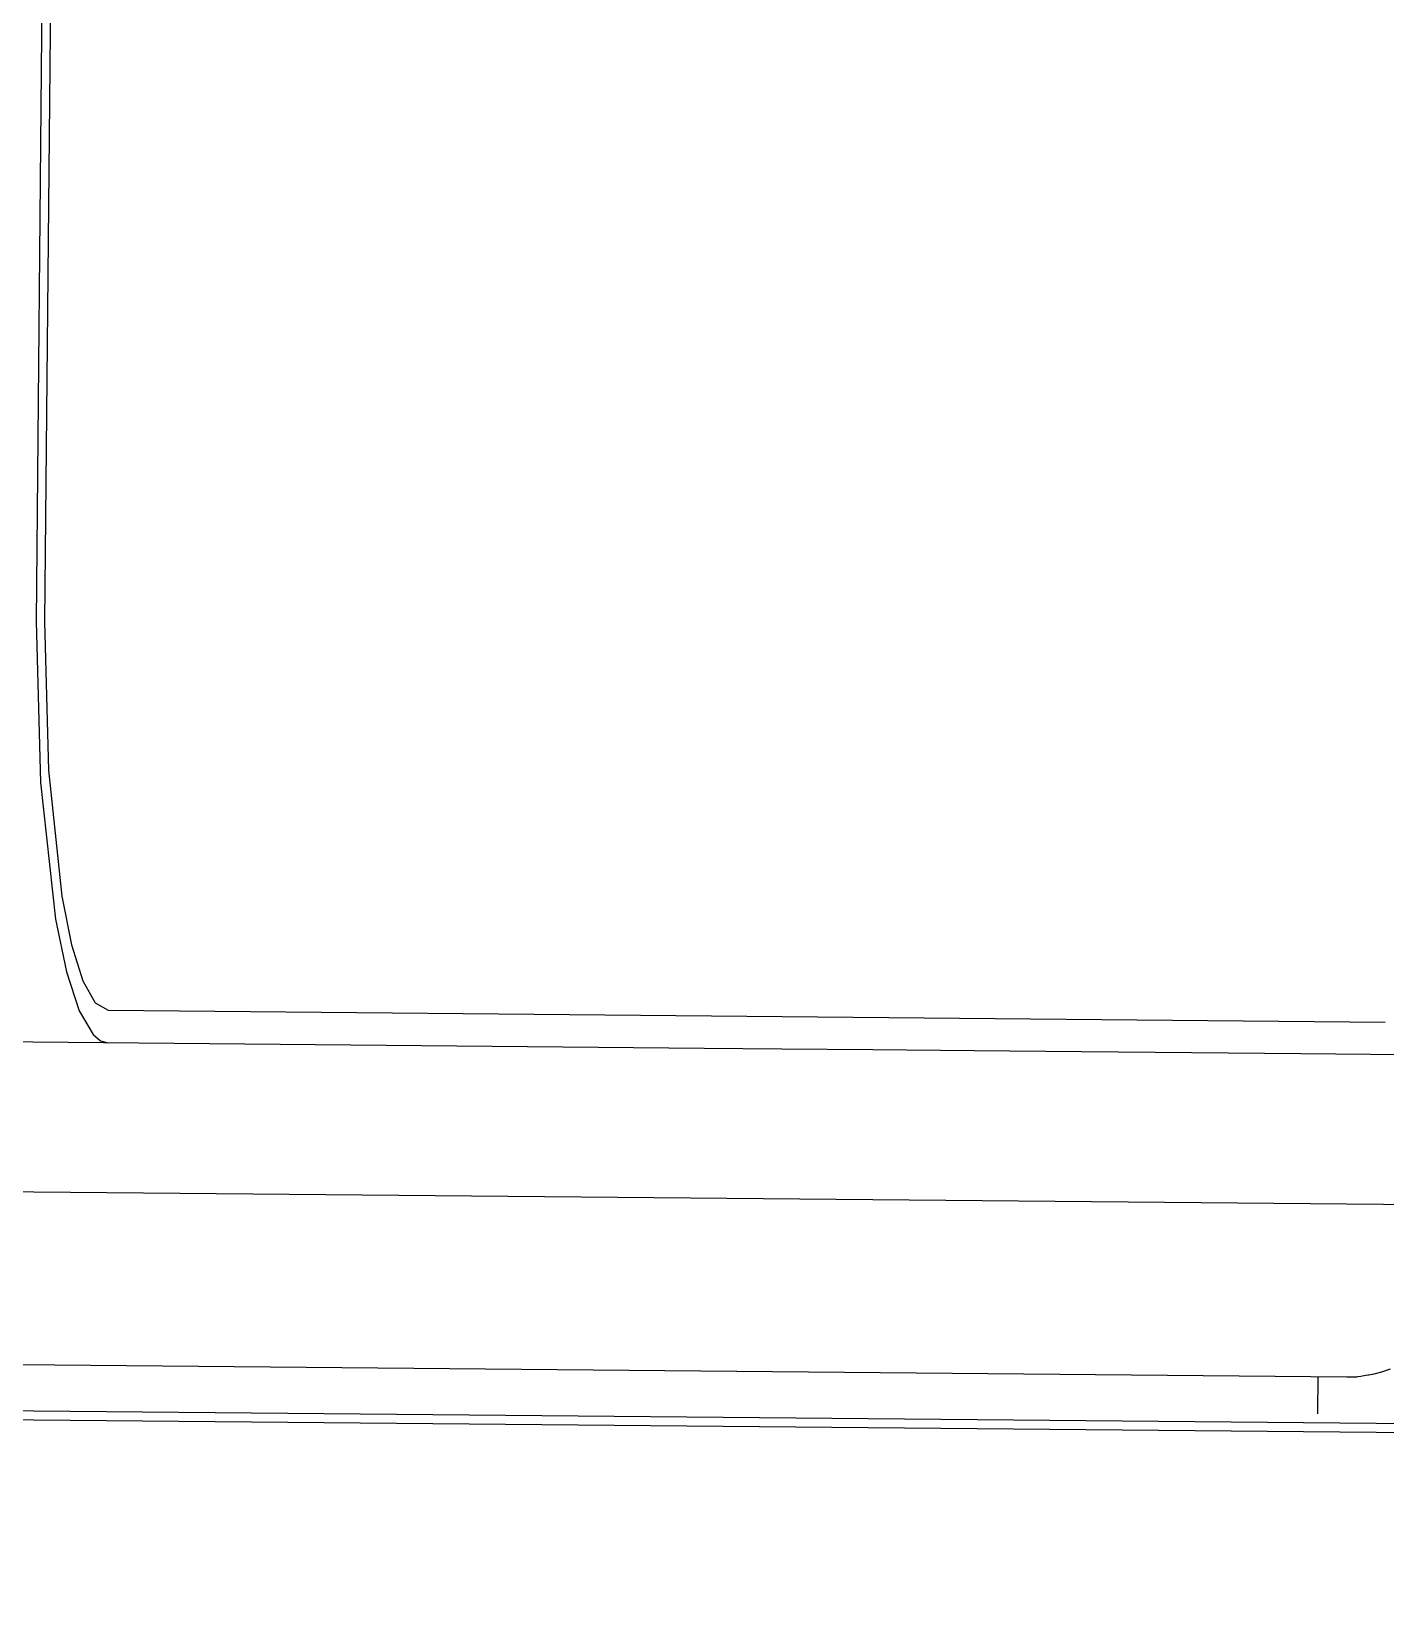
# Model space of a CAD drawing. Header units: millimetres. Extents: x -2078669 to -1085629, y -5987148 to 310365.
# Drawn here: x -1704537.8 to -1704291.9, y -2251718.7 to -2251430.9 of the extents above; entities that cross this region are included whole.
import ezdxf

# ---------------------------------------------------------------- set-up
doc = ezdxf.new("R2010")
doc.units = ezdxf.units.MM
doc.header["$LTSCALE"] = 500
for name, color, linetype, lineweight in [('D-BYP-STR8', 5, 'Continuous', 25), ('D-BYP-STRB', 5, 'Continuous', 25), ('D-BYP-STRC', 1, 'Continuous', 13)]:
    doc.layers.add(name, color=color, linetype=linetype, lineweight=lineweight)
doc.styles.add('MS ゴシック', font='MS Gothic.ttf')
doc.dimstyles.new('DIM-500-F', dxfattribs={"dimscale": 500, "dimtxt": 3.5, "dimasz": 2.5, "dimexe": 0, "dimexo": 2, "dimgap": 0.8, "dimtad": 1, "dimdec": 0, "dimzin": 0, "dimdsep": 46, "dimtxsty": 'MS ゴシック', "dimblk": 'OPEN', "dimcen": 0.1, "dimclrd": 256, "dimclre": 256, "dimclrt": 256, "dimaunit": 1, "dimadec": 4, "dimazin": 0, "dimtfac": 1, "dimtdec": 0, "dimtmove": 2, "dimatfit": 3, "dimldrblk": 'OPEN', "dimfxl": 1, "dimtolj": 1, "dimtzin": 0, "dimlwd": -1, "dimlwe": -1, "dimarcsym": 2})

# ---------------------------------------------------------------- blocks, each defined once
blk = doc.blocks.new('_Open')
at = {"color": 0, "linetype": 'ByBlock', "lineweight": -2}
for p, q in [((-1, 0.16667), (0, 0)), ((-1, -0.16667), (0, 0)), ((0, 0), (-1, 0))]:
    blk.add_line(p, q, dxfattribs=at)

msp = doc.modelspace()

# ---------------------------------------------------------------- linework, layer by layer
at = {"layer": 'D-BYP-STR8'}
msp.add_circle((-1706874.67, -2250448.98), 16000, dxfattribs=at)
at = {"layer": 'D-BYP-STRB', "linetype": 'Continuous'}
for p, q in [((-1704530.83, -2250868.15), (-1704537.03, -2251538.12)), ((-1704529.27, -2250868.16), (-1704535.47, -2251538.13)), ((-1704537.03, -2251538.12), (-1704536.25, -2251567.35)), ((-1704535.47, -2251538.13), (-1704534.79, -2251565.1)), ((-1704534.79, -2251565.1), (-1704532.35, -2251588.02)), ((-1704536.25, -2251567.35), (-1704533.49, -2251592.18)), ((-1704532.35, -2251588.02), (-1704530.57, -2251596.83)), ((-1704533.49, -2251592.18), (-1704531.48, -2251601.73)), ((-1704530.57, -2251596.83), (-1704528.52, -2251603.36)), ((-1704531.48, -2251601.73), (-1704529.17, -2251608.81)), ((-1704528.52, -2251603.36), (-1704526.27, -2251607.38)), ((-1704529.17, -2251608.81), (-1704526.63, -2251613.16)), ((-1704526.27, -2251607.38), (-1704523.9, -2251608.74)), ((-1704523.89, -2251608.74), (-1704291.89, -2251610.89)), ((-1704415.63, -2251615.65), (-1704582.42, -2251614.1)), ((-1704526.63, -2251613.16), (-1704525.3, -2251614.27)), ((-1704525.3, -2251614.27), (-1704523.95, -2251614.65)), ((-1704401.55, -2251615.78), (-1704415.63, -2251615.65)), ((-1704384.98, -2251615.93), (-1704401.55, -2251615.78)), ((-1704366.59, -2251616.1), (-1704384.98, -2251615.93)), ((-1704347.06, -2251616.28), (-1704366.59, -2251616.1)), ((-1704327.05, -2251616.46), (-1704347.06, -2251616.28)), ((-1704307.22, -2251616.65), (-1704327.05, -2251616.46)), ((-1704288.25, -2251616.82), (-1704307.22, -2251616.65)), ((-1704596.04, -2251641.18), (-1704196.45, -2251644.87)), ((-1704557.39, -2251672.94), (-1704533.62, -2251673.16)), ((-1704533.62, -2251673.16), (-1704298.88, -2251675.33)), ((-1704296.36, -2251675.21), (-1704296.12, -2251675.17)), ((-1704296.12, -2251675.17), (-1704295.04, -2251674.97)), ((-1704295.04, -2251674.97), (-1704294.88, -2251674.95)), ((-1704294.88, -2251674.95), (-1704293.89, -2251674.77)), ((-1704293.89, -2251674.77), (-1704292.55, -2251674.4)), ((-1704292.55, -2251674.4), (-1704290.96, -2251673.89)), ((-1704304.17, -2251682.08), (-1704304.11, -2251675.28)), ((-1704298.88, -2251675.33), (-1704297.19, -2251675.34)), ((-1704297.19, -2251675.34), (-1704297.19, -2251675.34)), ((-1704297.19, -2251675.34), (-1704297.18, -2251675.34)), ((-1704297.18, -2251675.34), (-1704297.17, -2251675.34)), ((-1704297.17, -2251675.34), (-1704297.16, -2251675.34)), ((-1704297.16, -2251675.34), (-1704297.15, -2251675.34)), ((-1704297.15, -2251675.34), (-1704297.14, -2251675.34)), ((-1704297.14, -2251675.34), (-1704297.12, -2251675.33)), ((-1704297.12, -2251675.33), (-1704297.11, -2251675.33)), ((-1704297.11, -2251675.33), (-1704297.08, -2251675.33)), ((-1704297.08, -2251675.33), (-1704296.89, -2251675.3)), ((-1704296.89, -2251675.3), (-1704296.86, -2251675.29)), ((-1704296.86, -2251675.29), (-1704296.36, -2251675.21)), ((-1704549.53, -2251683.01), (-1704286.95, -2251685.44)), ((-1704549.51, -2251681.41), (-1704286.93, -2251683.84))]:
    msp.add_line(p, q, dxfattribs=at)

# ---------------------------------------------------------------- leaders
at = {"layer": 'D-BYP-STRC'}
msp.add_leader([(-1703629.48, -2242852.75), (-1725054.33, -2264790.47)], dimstyle='DIM-500-F', dxfattribs=at)

doc.saveas('drawing.dxf')
